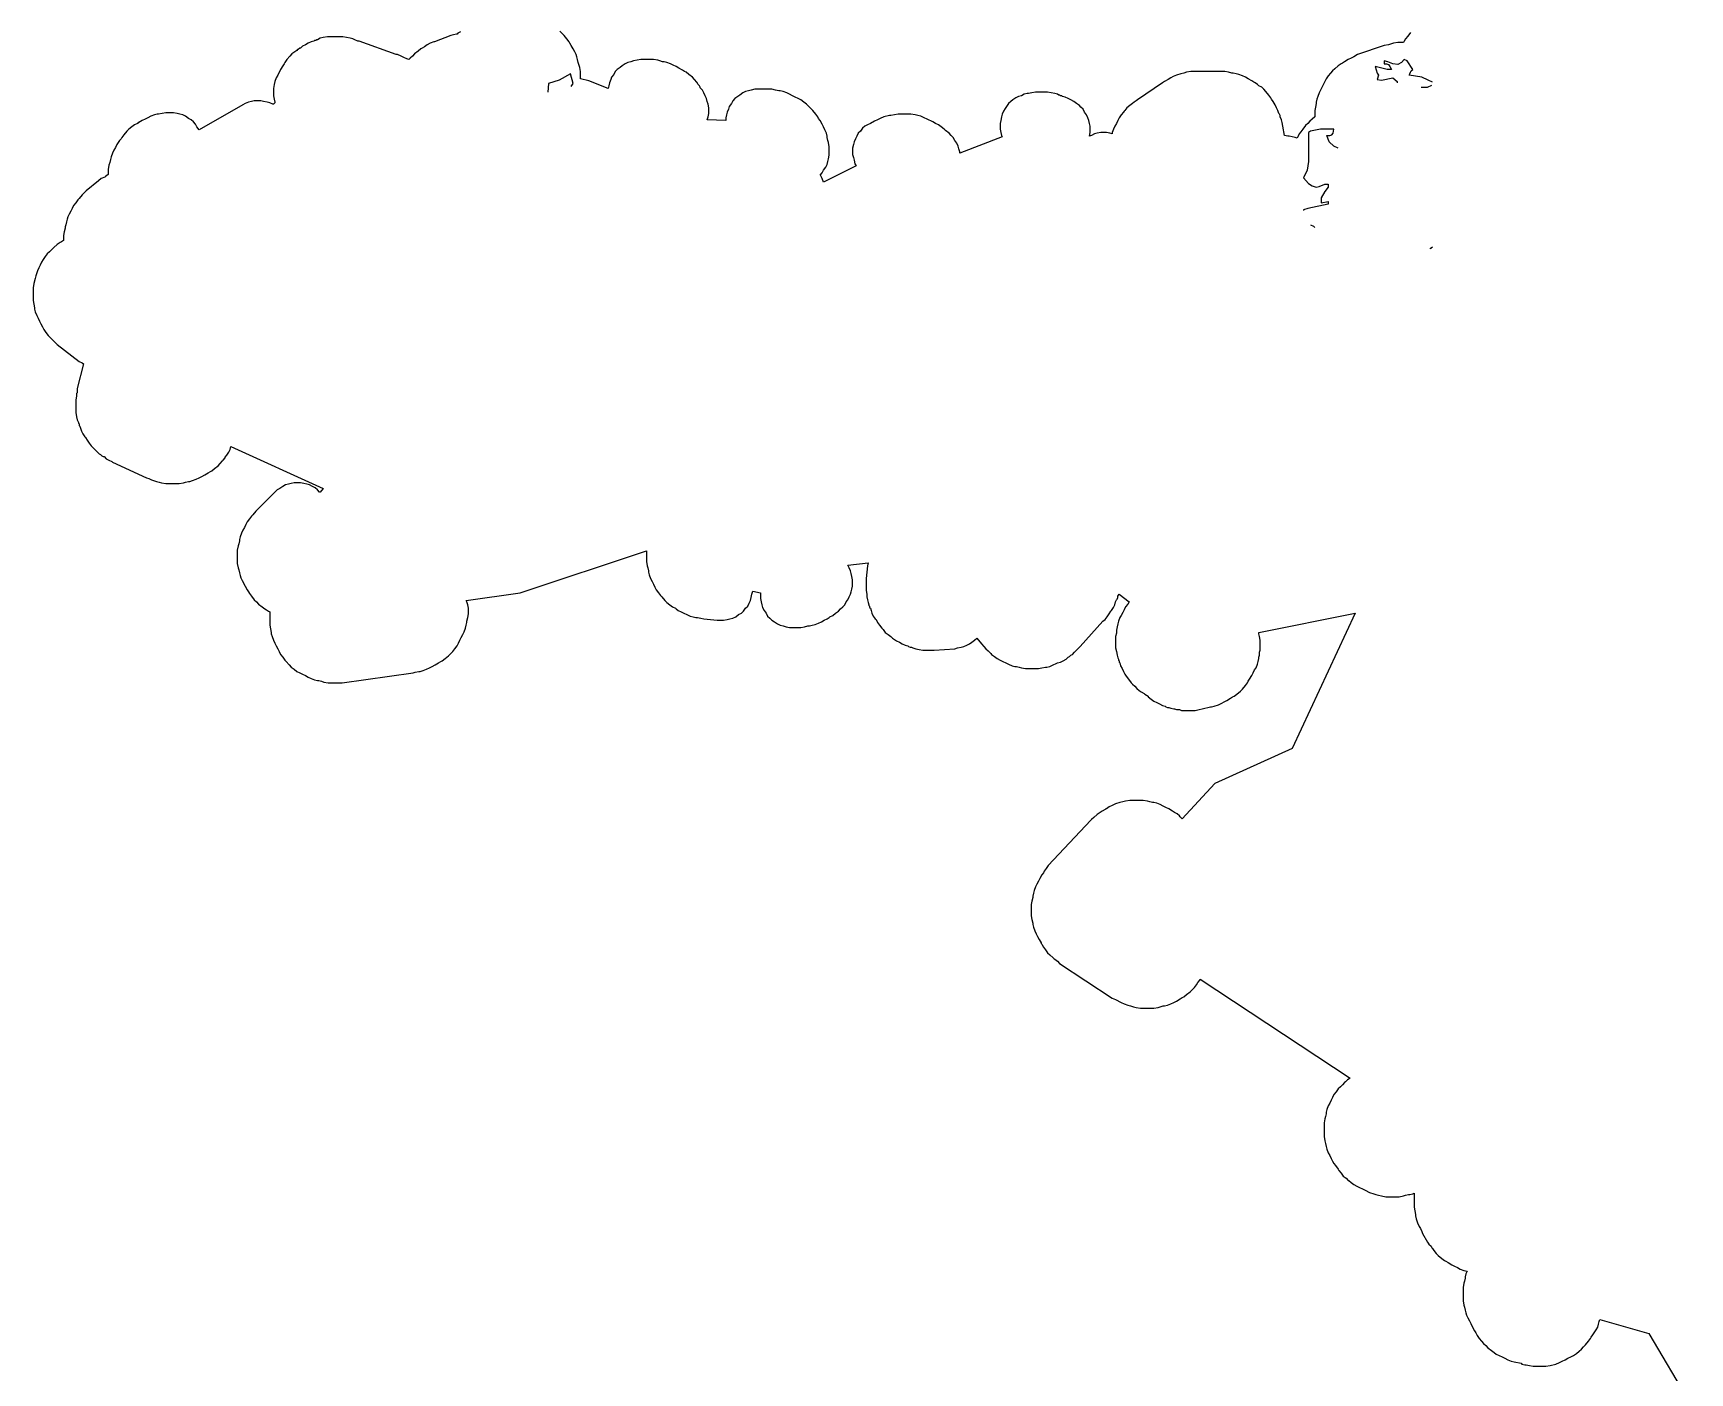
# Model space of a CAD drawing. Header units: metres. Extents: x 0 to 1325, y -1 to 773.
# Drawn here: x 373.42 to 396.79, y 91.9 to 110.8 of the extents above; entities that cross this region are included whole.
import ezdxf

# ---------------------------------------------------------------- set-up
doc = ezdxf.new("R2010")
doc.units = ezdxf.units.M

msp = doc.modelspace()

# ---------------------------------------------------------------- linework, layer by layer
at = {"layer": 'CUT'}
for points in [[(379.45, 110.818), (379.41, 110.798), (379.4, 110.788), (379.39, 110.788), (379.35, 110.778), (379.31, 110.768), (379.08, 110.678), (379.07, 110.678), (379.02, 110.658), (378.98, 110.638), (378.94, 110.608), (378.91, 110.588), (378.89, 110.578), (378.85, 110.548), (378.8, 110.508), (378.77, 110.478), (378.74, 110.448), (378.72, 110.428), (378.69, 110.438), (378.65, 110.458), (378.61, 110.478), (378.56, 110.498), (378.54, 110.498), (378.02, 110.688), (378, 110.688), (377.96, 110.708), (377.93, 110.718), (377.89, 110.728), (377.84, 110.738), (377.79, 110.748), (377.75, 110.748), (377.62, 110.748), (377.57, 110.748), (377.51, 110.738), (377.47, 110.728), (377.43, 110.708), (377.42, 110.708), (377.41, 110.698), (377.39, 110.698), (377.38, 110.688), (377.34, 110.678), (377.3, 110.658), (377.26, 110.638), (377.22, 110.618), (377.19, 110.588), (377.18, 110.588), (377.16, 110.568), (377.15, 110.568), (377.14, 110.558), (377.11, 110.538), (377.07, 110.508), (377.04, 110.478), (377, 110.428), (376.97, 110.388), (376.96, 110.368), (376.94, 110.338), (376.91, 110.288), (376.87, 110.208), (376.85, 110.168), (376.83, 110.118), (376.82, 110.078), (376.81, 110.018), (376.81, 109.968), (376.81, 109.958), (376.81, 109.918), (376.82, 109.868), (376.83, 109.828), (376.83, 109.818), (376.82, 109.808), (376.81, 109.798), (376.8, 109.798), (376.76, 109.818), (376.72, 109.828), (376.67, 109.838), (376.63, 109.848), (376.59, 109.848), (376.54, 109.848), (376.5, 109.838), (376.46, 109.828), (376.41, 109.808), (376.38, 109.788), (375.76, 109.438), (375.73, 109.478), (375.71, 109.518), (375.68, 109.548), (375.65, 109.578), (375.61, 109.598), (375.57, 109.628), (375.53, 109.648), (375.49, 109.658), (375.45, 109.668), (375.4, 109.678), (375.36, 109.678), (375.33, 109.678), (375.29, 109.678), (375.24, 109.668), (375.19, 109.658), (375.17, 109.658), (375.13, 109.648), (375.08, 109.628), (375.04, 109.608), (375, 109.588), (374.96, 109.568), (374.91, 109.538), (374.9, 109.538), (374.89, 109.528), (374.85, 109.508), (374.81, 109.478), (374.77, 109.448), (374.74, 109.418), (374.7, 109.368), (374.67, 109.328), (374.66, 109.308), (374.64, 109.288), (374.62, 109.258), (374.6, 109.228), (374.58, 109.188), (374.56, 109.148), (374.54, 109.108), (374.52, 109.058), (374.51, 109.018), (374.5, 108.978), (374.49, 108.938), (374.48, 108.878), (374.48, 108.828), (374.48, 108.808), (374.44, 108.778), (374.43, 108.768), (374.38, 108.748), (374.34, 108.718), (374.17, 108.578), (374.14, 108.548), (374.11, 108.518), (374.07, 108.468), (374.06, 108.458), (374.05, 108.448), (374.02, 108.408), (373.99, 108.368), (373.97, 108.328), (373.95, 108.288), (373.93, 108.248), (373.91, 108.208), (373.9, 108.178), (373.89, 108.138), (373.88, 108.098), (373.87, 108.068), (373.87, 108.048), (373.86, 107.998), (373.85, 107.948), (373.85, 107.908), (373.85, 107.878), (373.82, 107.858), (373.8, 107.848), (373.76, 107.818), (373.71, 107.778), (373.65, 107.718), (373.62, 107.688), (373.59, 107.648), (373.56, 107.608), (373.54, 107.568), (373.52, 107.528), (373.5, 107.488), (373.48, 107.448), (373.47, 107.418), (373.46, 107.378), (373.45, 107.338), (373.43, 107.268), (373.42, 107.208), (373.42, 107.158), (373.42, 107.068), (373.42, 107.028), (373.43, 106.978), (373.44, 106.928), (373.44, 106.908), (373.45, 106.868), (373.47, 106.818), (373.49, 106.778), (373.51, 106.738), (373.53, 106.698), (373.55, 106.658), (373.57, 106.618), (373.6, 106.578), (373.63, 106.538), (373.66, 106.508), (373.69, 106.478), (373.72, 106.448), (373.76, 106.408), (374.07, 106.168), (374.11, 106.148), (374.13, 106.138), (374.04, 105.788), (374.04, 105.748), (374.04, 105.728), (374.03, 105.718), (374.03, 105.678), (374.02, 105.628), (374.02, 105.588), (374.02, 105.498), (374.02, 105.448), (374.03, 105.388), (374.04, 105.348), (374.06, 105.308), (374.06, 105.298), (374.07, 105.288), (374.07, 105.268), (374.08, 105.258), (374.09, 105.228), (374.1, 105.188), (374.12, 105.148), (374.15, 105.108), (374.16, 105.098), (374.18, 105.058), (374.21, 105.018), (374.24, 104.978), (374.25, 104.968), (374.26, 104.958), (374.29, 104.928), (374.32, 104.898), (374.35, 104.868), (374.37, 104.858), (374.38, 104.848), (374.39, 104.838), (374.41, 104.828), (374.42, 104.828), (374.45, 104.798), (374.49, 104.778), (374.53, 104.758), (374.54, 104.748), (375.02, 104.528), (375.05, 104.518), (375.09, 104.498), (375.12, 104.488), (375.16, 104.478), (375.2, 104.468), (375.23, 104.458), (375.29, 104.448), (375.34, 104.448), (375.43, 104.448), (375.48, 104.448), (375.54, 104.458), (375.57, 104.468), (375.61, 104.478), (375.63, 104.478), (375.67, 104.488), (375.72, 104.508), (375.76, 104.528), (375.8, 104.548), (375.84, 104.568), (375.89, 104.598), (375.92, 104.618), (375.94, 104.628), (375.98, 104.658), (376.03, 104.698), (376.06, 104.728), (376.09, 104.768), (376.1, 104.778), (376.13, 104.808), (376.13, 104.818), (376.15, 104.848), (376.18, 104.888), (376.2, 104.928), (376.21, 104.968), (377.51, 104.378), (377.47, 104.328), (377.46, 104.328), (377.43, 104.358), (377.4, 104.388), (377.36, 104.408), (377.32, 104.428), (377.28, 104.438), (377.24, 104.448), (377.19, 104.458), (377.15, 104.458), (377.1, 104.458), (377.06, 104.448), (377.02, 104.438), (376.98, 104.428), (376.94, 104.408), (376.9, 104.378), (376.86, 104.358), (376.83, 104.328), (376.56, 104.058), (376.52, 104.008), (376.51, 103.998), (376.5, 103.988), (376.47, 103.948), (376.44, 103.908), (376.42, 103.868), (376.4, 103.828), (376.38, 103.788), (376.36, 103.748), (376.34, 103.698), (376.33, 103.658), (376.33, 103.638), (376.32, 103.598), (376.31, 103.568), (376.3, 103.508), (376.3, 103.458), (376.3, 103.368), (376.3, 103.318), (376.31, 103.258), (376.32, 103.228), (376.33, 103.188), (376.34, 103.148), (376.35, 103.118), (376.37, 103.078), (376.41, 102.998), (376.44, 102.948), (376.46, 102.918), (376.47, 102.898), (376.5, 102.858), (376.54, 102.808), (376.57, 102.778), (376.6, 102.748), (376.65, 102.708), (376.69, 102.678), (376.71, 102.668), (376.74, 102.648), (376.76, 102.638), (376.76, 102.628), (376.76, 102.578), (376.76, 102.488), (376.76, 102.448), (376.77, 102.398), (376.78, 102.348), (376.78, 102.328), (376.79, 102.288), (376.81, 102.238), (376.83, 102.198), (376.85, 102.158), (376.87, 102.118), (376.89, 102.078), (376.91, 102.038), (376.94, 101.998), (376.97, 101.958), (376.98, 101.948), (376.99, 101.938), (377.03, 101.888), (377.06, 101.858), (377.1, 101.828), (377.14, 101.798), (377.18, 101.778), (377.22, 101.758), (377.26, 101.738), (377.3, 101.718), (377.34, 101.698), (377.39, 101.678), (377.43, 101.668), (377.45, 101.668), (377.49, 101.658), (377.52, 101.648), (377.58, 101.638), (377.63, 101.638), (377.72, 101.638), (377.78, 101.638), (378.78, 101.778), (378.81, 101.788), (378.86, 101.798), (378.88, 101.798), (378.92, 101.808), (378.97, 101.828), (379.01, 101.848), (379.05, 101.868), (379.09, 101.888), (379.14, 101.918), (379.17, 101.938), (379.19, 101.948), (379.23, 101.978), (379.28, 102.018), (379.31, 102.048), (379.34, 102.078), (379.37, 102.118), (379.4, 102.158), (379.42, 102.198), (379.44, 102.238), (379.46, 102.278), (379.48, 102.318), (379.5, 102.358), (379.52, 102.408), (379.53, 102.448), (379.54, 102.488), (379.54, 102.508), (379.55, 102.558), (379.56, 102.608), (379.56, 102.648), (379.56, 102.688), (379.55, 102.738), (379.54, 102.778), (379.53, 102.798), (380.29, 102.908), (382.07, 103.498), (382.07, 103.488), (382.07, 103.398), (382.07, 103.348), (382.08, 103.288), (382.09, 103.258), (382.1, 103.218), (382.1, 103.198), (382.11, 103.158), (382.13, 103.108), (382.15, 103.068), (382.17, 103.028), (382.19, 102.988), (382.21, 102.948), (382.24, 102.908), (382.27, 102.868), (382.28, 102.858), (382.29, 102.848), (382.33, 102.798), (382.36, 102.768), (382.4, 102.738), (382.44, 102.708), (382.48, 102.688), (382.49, 102.678), (382.52, 102.658), (382.56, 102.638), (382.6, 102.618), (382.64, 102.598), (382.69, 102.578), (382.73, 102.568), (382.77, 102.558), (382.79, 102.558), (382.84, 102.548), (382.88, 102.538), (383.07, 102.518), (383.12, 102.518), (383.16, 102.518), (383.21, 102.528), (383.25, 102.538), (383.29, 102.548), (383.33, 102.568), (383.37, 102.598), (383.41, 102.618), (383.44, 102.648), (383.47, 102.688), (383.5, 102.718), (383.52, 102.758), (383.54, 102.798), (383.55, 102.838), (383.56, 102.888), (383.57, 102.928), (383.68, 102.908), (383.68, 102.868), (383.68, 102.828), (383.69, 102.778), (383.7, 102.738), (383.71, 102.698), (383.73, 102.658), (383.76, 102.618), (383.78, 102.578), (383.81, 102.548), (383.84, 102.518), (383.88, 102.498), (383.92, 102.468), (383.96, 102.448), (384, 102.438), (384.04, 102.428), (384.09, 102.418), (384.13, 102.418), (384.21, 102.418), (384.25, 102.418), (384.3, 102.428), (384.35, 102.438), (384.37, 102.438), (384.41, 102.448), (384.45, 102.458), (384.5, 102.478), (384.54, 102.498), (384.58, 102.518), (384.62, 102.538), (384.65, 102.558), (384.66, 102.568), (384.7, 102.588), (384.74, 102.618), (384.78, 102.648), (384.81, 102.678), (384.84, 102.708), (384.87, 102.738), (384.89, 102.778), (384.91, 102.808), (384.93, 102.848), (384.95, 102.888), (384.96, 102.918), (384.97, 102.958), (384.98, 102.998), (384.98, 103.048), (384.98, 103.088), (384.97, 103.138), (384.96, 103.178), (384.95, 103.218), (384.93, 103.258), (384.91, 103.298), (385.2, 103.328), (385.19, 103.288), (385.17, 103.108), (385.17, 103.058), (385.17, 102.978), (385.17, 102.938), (385.18, 102.888), (385.18, 102.848), (385.19, 102.808), (385.2, 102.768), (385.21, 102.738), (385.21, 102.728), (385.22, 102.718), (385.22, 102.698), (385.23, 102.688), (385.24, 102.658), (385.25, 102.618), (385.27, 102.578), (385.3, 102.538), (385.31, 102.528), (385.33, 102.488), (385.36, 102.448), (385.39, 102.408), (385.4, 102.398), (385.41, 102.388), (385.44, 102.348), (385.48, 102.318), (385.52, 102.288), (385.54, 102.268), (385.57, 102.248), (385.6, 102.228), (385.64, 102.208), (385.68, 102.188), (385.72, 102.168), (385.76, 102.158), (385.77, 102.148), (385.79, 102.138), (385.8, 102.138), (385.81, 102.138), (385.83, 102.128), (385.87, 102.118), (385.92, 102.108), (385.97, 102.098), (386.01, 102.098), (386.1, 102.098), (386.13, 102.098), (386.42, 102.118), (386.46, 102.128), (386.51, 102.138), (386.55, 102.148), (386.59, 102.168), (386.63, 102.188), (386.66, 102.208), (386.7, 102.238), (386.73, 102.268), (386.8, 102.188), (386.83, 102.148), (386.86, 102.118), (386.89, 102.088), (386.92, 102.058), (386.93, 102.048), (386.94, 102.038), (386.98, 102.008), (387.02, 101.978), (387.06, 101.958), (387.1, 101.938), (387.14, 101.918), (387.18, 101.898), (387.23, 101.878), (387.27, 101.868), (387.29, 101.868), (387.33, 101.858), (387.36, 101.848), (387.42, 101.838), (387.47, 101.838), (387.56, 101.838), (387.6, 101.838), (387.65, 101.848), (387.7, 101.858), (387.72, 101.858), (387.76, 101.868), (387.81, 101.888), (387.85, 101.908), (387.87, 101.918), (387.91, 101.928), (387.95, 101.948), (387.99, 101.968), (388.02, 101.998), (388.04, 102.008), (388.05, 102.018), (388.06, 102.028), (388.08, 102.038), (388.11, 102.068), (388.14, 102.098), (388.17, 102.128), (388.19, 102.148), (388.51, 102.508), (388.54, 102.528), (388.57, 102.568), (388.6, 102.608), (388.62, 102.648), (388.63, 102.658), (388.66, 102.698), (388.68, 102.738), (388.69, 102.778), (388.7, 102.808), (388.71, 102.818), (388.72, 102.838), (388.72, 102.848), (388.72, 102.858), (388.74, 102.888), (388.88, 102.778), (388.86, 102.748), (388.83, 102.708), (388.81, 102.668), (388.79, 102.628), (388.77, 102.588), (388.75, 102.558), (388.73, 102.508), (388.72, 102.468), (388.71, 102.428), (388.7, 102.378), (388.7, 102.338), (388.69, 102.288), (388.69, 102.248), (388.69, 102.168), (388.69, 102.128), (388.7, 102.078), (388.71, 102.028), (388.72, 101.988), (388.73, 101.968), (388.73, 101.958), (388.74, 101.948), (388.74, 101.928), (388.75, 101.918), (388.76, 101.878), (388.78, 101.838), (388.8, 101.798), (388.82, 101.758), (388.84, 101.728), (388.87, 101.688), (388.91, 101.638), (388.92, 101.628), (388.93, 101.618), (388.96, 101.588), (388.99, 101.558), (389.02, 101.528), (389.05, 101.508), (389.09, 101.488), (389.1, 101.478), (389.15, 101.448), (389.15, 101.438), (389.19, 101.408), (389.23, 101.378), (389.27, 101.358), (389.31, 101.338), (389.35, 101.318), (389.39, 101.308), (389.4, 101.298), (389.42, 101.288), (389.43, 101.288), (389.44, 101.288), (389.47, 101.278), (389.51, 101.268), (389.52, 101.268), (389.55, 101.258), (389.56, 101.258), (389.59, 101.258), (389.62, 101.248), (389.67, 101.248), (389.76, 101.248), (389.81, 101.248), (389.87, 101.258), (389.91, 101.268), (390.03, 101.298), (390.04, 101.298), (390.08, 101.308), (390.14, 101.328), (390.19, 101.348), (390.22, 101.368), (390.26, 101.388), (390.31, 101.418), (390.34, 101.438), (390.36, 101.448), (390.4, 101.478), (390.45, 101.518), (390.48, 101.548), (390.52, 101.598), (390.55, 101.638), (390.56, 101.658), (390.58, 101.688), (390.61, 101.738), (390.63, 101.778), (390.65, 101.818), (390.67, 101.848), (390.69, 101.898), (390.7, 101.938), (390.71, 101.978), (390.71, 101.998), (390.72, 102.028), (390.72, 102.038), (390.72, 102.068), (390.73, 102.098), (390.73, 102.148), (390.73, 102.198), (390.73, 102.238), (390.72, 102.288), (390.71, 102.328), (390.71, 102.348), (392.07, 102.618), (391.18, 100.708), (390.09, 100.218), (389.63, 99.718), (389.6, 99.748), (389.59, 99.758), (389.56, 99.788), (389.52, 99.808), (389.49, 99.828), (389.44, 99.858), (389.4, 99.878), (389.36, 99.898), (389.32, 99.918), (389.27, 99.938), (389.23, 99.948), (389.21, 99.948), (389.17, 99.958), (389.14, 99.968), (389.08, 99.978), (389.03, 99.978), (388.94, 99.978), (388.89, 99.978), (388.83, 99.968), (388.79, 99.958), (388.75, 99.948), (388.69, 99.928), (388.64, 99.908), (388.6, 99.888), (388.56, 99.858), (388.55, 99.858), (388.54, 99.848), (388.5, 99.828), (388.47, 99.808), (388.43, 99.778), (388.38, 99.738), (388.35, 99.708), (388.34, 99.698), (387.74, 99.058), (387.71, 99.018), (387.68, 98.978), (387.67, 98.958), (387.65, 98.928), (387.62, 98.878), (387.6, 98.838), (387.58, 98.798), (387.56, 98.758), (387.54, 98.708), (387.53, 98.668), (387.52, 98.628), (387.52, 98.608), (387.51, 98.558), (387.5, 98.508), (387.5, 98.468), (387.5, 98.388), (387.5, 98.348), (387.51, 98.298), (387.52, 98.248), (387.52, 98.228), (387.53, 98.188), (387.55, 98.138), (387.57, 98.098), (387.59, 98.058), (387.61, 98.018), (387.64, 97.968), (387.64, 97.958), (387.65, 97.948), (387.67, 97.908), (387.7, 97.868), (387.73, 97.828), (387.76, 97.798), (387.81, 97.758), (387.82, 97.748), (387.83, 97.738), (387.87, 97.708), (387.9, 97.678), (388.64, 97.188), (388.69, 97.168), (388.77, 97.128), (388.81, 97.108), (388.86, 97.088), (388.9, 97.078), (388.94, 97.068), (388.98, 97.058), (389.04, 97.048), (389.09, 97.048), (389.18, 97.048), (389.23, 97.048), (389.29, 97.058), (389.32, 97.068), (389.36, 97.078), (389.38, 97.078), (389.42, 97.088), (389.47, 97.108), (389.51, 97.128), (389.55, 97.148), (389.6, 97.178), (389.63, 97.198), (389.65, 97.208), (389.69, 97.238), (389.74, 97.278), (389.77, 97.308), (389.8, 97.338), (389.83, 97.378), (389.85, 97.408), (389.88, 97.448), (389.88, 97.458), (392, 96.058), (391.96, 96.038), (391.93, 96.008), (391.92, 95.998), (391.89, 95.968), (391.86, 95.938), (391.83, 95.908), (391.8, 95.868), (391.77, 95.828), (391.75, 95.788), (391.73, 95.748), (391.71, 95.708), (391.69, 95.668), (391.67, 95.618), (391.66, 95.578), (391.66, 95.558), (391.65, 95.518), (391.64, 95.488), (391.63, 95.428), (391.63, 95.378), (391.63, 95.288), (391.63, 95.238), (391.64, 95.178), (391.65, 95.138), (391.66, 95.098), (391.67, 95.058), (391.69, 95.008), (391.71, 94.968), (391.73, 94.928), (391.75, 94.888), (391.77, 94.858), (391.79, 94.828), (391.83, 94.778), (391.84, 94.758), (391.87, 94.718), (391.9, 94.678), (391.94, 94.648), (391.97, 94.618), (391.98, 94.618), (392.01, 94.588), (392.05, 94.558), (392.09, 94.538), (392.13, 94.518), (392.17, 94.498), (392.21, 94.478), (392.27, 94.448), (392.33, 94.428), (392.36, 94.418), (392.4, 94.408), (392.44, 94.398), (392.5, 94.388), (392.55, 94.388), (392.64, 94.388), (392.69, 94.388), (392.75, 94.398), (392.78, 94.408), (392.82, 94.418), (392.84, 94.418), (392.88, 94.428), (392.9, 94.438), (392.9, 94.418), (392.9, 94.368), (392.9, 94.278), (392.9, 94.238), (392.91, 94.188), (392.92, 94.138), (392.92, 94.118), (392.93, 94.078), (392.95, 94.018), (392.97, 93.968), (392.99, 93.938), (393.01, 93.898), (393.02, 93.868), (393.09, 93.748), (393.11, 93.718), (393.14, 93.688), (393.15, 93.668), (393.16, 93.658), (393.18, 93.628), (393.21, 93.588), (393.24, 93.558), (393.29, 93.518), (393.33, 93.488), (393.35, 93.478), (393.38, 93.458), (393.43, 93.428), (393.47, 93.408), (393.51, 93.388), (393.55, 93.368), (393.6, 93.348), (393.65, 93.338), (393.63, 93.298), (393.62, 93.258), (393.62, 93.238), (393.61, 93.198), (393.6, 93.168), (393.59, 93.108), (393.59, 93.058), (393.59, 92.968), (393.59, 92.918), (393.6, 92.858), (393.61, 92.828), (393.62, 92.788), (393.63, 92.748), (393.64, 92.718), (393.66, 92.678), (393.68, 92.638), (393.7, 92.598), (393.71, 92.578), (393.75, 92.498), (393.77, 92.468), (393.79, 92.428), (393.82, 92.388), (393.85, 92.348), (393.88, 92.318), (393.91, 92.288), (393.94, 92.258), (393.99, 92.218), (394.03, 92.188), (394.06, 92.168), (394.1, 92.148), (394.14, 92.128), (394.18, 92.108), (394.22, 92.088), (394.27, 92.068), (394.31, 92.058), (394.41, 92.038), (394.42, 92.028), (394.46, 92.018), (394.48, 92.018), (394.53, 92.008), (394.58, 91.998), (394.62, 91.998), (394.71, 91.998), (394.76, 91.998), (394.82, 92.008), (394.9, 92.028), (394.95, 92.048), (394.99, 92.068), (395.03, 92.088), (395.07, 92.108), (395.11, 92.128), (395.15, 92.148), (395.19, 92.178), (395.23, 92.208), (395.26, 92.238), (395.29, 92.268), (395.32, 92.298), (395.36, 92.348), (395.39, 92.388), (395.4, 92.408), (395.42, 92.438), (395.44, 92.468), (395.47, 92.508), (395.49, 92.548), (395.5, 92.588), (395.51, 92.628), (395.52, 92.658), (396.21, 92.458), (396.79, 91.478)], [(392.85, 110.808), (392.81, 110.758), (392.78, 110.718), (392.76, 110.688), (392.75, 110.668), (392.72, 110.668), (392.67, 110.668), (392.61, 110.658), (392.58, 110.648), (392.54, 110.638), (392.48, 110.628), (392.1, 110.498), (392.05, 110.468), (392.01, 110.448), (391.97, 110.428), (391.92, 110.398), (391.89, 110.378), (391.87, 110.368), (391.83, 110.338), (391.78, 110.298), (391.75, 110.268), (391.72, 110.238), (391.69, 110.198), (391.66, 110.158), (391.64, 110.118), (391.58, 109.998), (391.56, 109.958), (391.54, 109.908), (391.53, 109.868), (391.52, 109.828), (391.52, 109.808), (391.51, 109.758), (391.5, 109.708), (391.5, 109.668), (391.5, 109.618), (391.46, 109.588), (391.43, 109.558), (391.4, 109.528), (391.37, 109.498), (391.33, 109.448), (391.3, 109.408), (391.28, 109.378), (391.26, 109.338), (391.25, 109.318), (391.22, 109.328), (391.18, 109.338), (391.14, 109.348), (391.12, 109.348), (391.07, 109.358), (391.05, 109.488), (391.04, 109.538), (391.03, 109.578), (391.01, 109.618), (391.01, 109.628), (391.01, 109.638), (391, 109.658), (390.99, 109.668), (390.98, 109.708), (390.96, 109.748), (390.94, 109.788), (390.91, 109.838), (390.89, 109.868), (390.88, 109.888), (390.85, 109.928), (390.81, 109.978), (390.78, 110.008), (390.75, 110.038), (390.71, 110.058), (390.69, 110.078), (390.66, 110.098), (390.64, 110.108), (390.61, 110.128), (390.56, 110.158), (390.52, 110.178), (390.48, 110.198), (390.43, 110.218), (390.39, 110.228), (390.35, 110.238), (390.33, 110.238), (390.28, 110.248), (390.23, 110.258), (390.19, 110.258), (389.8, 110.258), (389.75, 110.258), (389.69, 110.248), (389.65, 110.238), (389.61, 110.228), (389.55, 110.208), (389.5, 110.188), (389.47, 110.168), (389.43, 110.148), (389.38, 110.118), (389.35, 110.098), (389, 109.858), (388.98, 109.848), (388.95, 109.828), (388.93, 109.808), (388.89, 109.778), (388.85, 109.748), (388.82, 109.708), (388.81, 109.698), (388.8, 109.688), (388.77, 109.648), (388.74, 109.608), (388.72, 109.568), (388.7, 109.528), (388.68, 109.488), (388.66, 109.448), (388.64, 109.398), (388.64, 109.378), (388.61, 109.388), (388.56, 109.398), (388.52, 109.398), (388.48, 109.398), (388.43, 109.388), (388.39, 109.378), (388.35, 109.358), (388.32, 109.348), (388.33, 109.398), (388.33, 109.438), (388.33, 109.488), (388.32, 109.528), (388.31, 109.568), (388.3, 109.608), (388.28, 109.648), (388.25, 109.688), (388.23, 109.728), (388.2, 109.758), (388.18, 109.778), (388.14, 109.808), (388.1, 109.838), (388.06, 109.858), (388.02, 109.878), (387.98, 109.898), (387.94, 109.908), (387.93, 109.918), (387.91, 109.918), (387.9, 109.928), (387.89, 109.928), (387.87, 109.938), (387.83, 109.948), (387.78, 109.958), (387.73, 109.968), (387.69, 109.968), (387.6, 109.968), (387.56, 109.968), (387.51, 109.958), (387.46, 109.948), (387.44, 109.948), (387.4, 109.938), (387.36, 109.918), (387.32, 109.908), (387.28, 109.888), (387.24, 109.858), (387.21, 109.838), (387.18, 109.808), (387.15, 109.768), (387.13, 109.738), (387.11, 109.698), (387.09, 109.658), (387.08, 109.618), (387.07, 109.568), (387.06, 109.528), (387.06, 109.488), (387.06, 109.448), (387.07, 109.398), (387.08, 109.358), (387.09, 109.338), (386.49, 109.108), (386.49, 109.128), (386.48, 109.168), (386.47, 109.208), (386.45, 109.248), (386.42, 109.288), (386.4, 109.328), (386.37, 109.358), (386.34, 109.388), (386.29, 109.428), (386.28, 109.438), (386.27, 109.448), (386.23, 109.478), (386.19, 109.508), (386.15, 109.528), (386.11, 109.548), (386.03, 109.588), (385.99, 109.608), (385.94, 109.628), (385.9, 109.638), (385.86, 109.648), (385.8, 109.658), (385.75, 109.658), (385.66, 109.658), (385.62, 109.658), (385.57, 109.648), (385.52, 109.638), (385.5, 109.638), (385.42, 109.618), (385.37, 109.598), (385.33, 109.578), (385.29, 109.558), (385.23, 109.528), (385.19, 109.508), (385.15, 109.488), (385.12, 109.458), (385.09, 109.418), (385.06, 109.388), (385.04, 109.348), (385.02, 109.308), (385, 109.268), (384.99, 109.228), (384.98, 109.178), (384.98, 109.138), (384.98, 109.088), (384.99, 109.048), (385, 109.008), (385.01, 108.958), (385.03, 108.928), (384.57, 108.698), (384.55, 108.748), (384.53, 108.788), (384.52, 108.798), (384.55, 108.828), (384.57, 108.868), (384.6, 108.908), (384.62, 108.948), (384.63, 108.988), (384.64, 109.028), (384.65, 109.078), (384.65, 109.118), (384.65, 109.148), (384.65, 109.198), (384.64, 109.258), (384.63, 109.288), (384.62, 109.328), (384.62, 109.348), (384.61, 109.388), (384.59, 109.438), (384.57, 109.478), (384.55, 109.518), (384.52, 109.568), (384.5, 109.598), (384.49, 109.618), (384.46, 109.658), (384.42, 109.708), (384.39, 109.738), (384.36, 109.768), (384.33, 109.798), (384.29, 109.828), (384.25, 109.858), (384.21, 109.878), (384.17, 109.898), (384.13, 109.918), (384.09, 109.938), (384.05, 109.958), (384, 109.978), (383.96, 109.988), (383.94, 109.988), (383.89, 109.998), (383.84, 110.008), (383.8, 110.008), (383.64, 110.008), (383.6, 110.008), (383.55, 109.998), (383.51, 109.988), (383.47, 109.978), (383.43, 109.958), (383.39, 109.928), (383.36, 109.908), (383.32, 109.878), (383.29, 109.848), (383.27, 109.808), (383.24, 109.768), (383.23, 109.728), (383.21, 109.688), (383.2, 109.648), (383.19, 109.608), (383.19, 109.568), (382.93, 109.578), (382.94, 109.618), (382.95, 109.668), (382.95, 109.708), (382.95, 109.748), (382.94, 109.798), (382.93, 109.838), (382.92, 109.878), (382.9, 109.918), (382.88, 109.958), (382.86, 109.998), (382.83, 110.028), (382.83, 110.038), (382.82, 110.058), (382.81, 110.068), (382.8, 110.078), (382.78, 110.108), (382.75, 110.148), (382.72, 110.178), (382.67, 110.218), (382.63, 110.248), (382.61, 110.258), (382.58, 110.278), (382.53, 110.308), (382.49, 110.328), (382.45, 110.348), (382.41, 110.368), (382.36, 110.388), (382.32, 110.398), (382.3, 110.398), (382.26, 110.408), (382.23, 110.418), (382.17, 110.428), (382.12, 110.428), (382.03, 110.428), (381.99, 110.428), (381.94, 110.418), (381.89, 110.408), (381.85, 110.398), (381.81, 110.388), (381.77, 110.368), (381.73, 110.338), (381.7, 110.318), (381.66, 110.288), (381.63, 110.258), (381.61, 110.218), (381.58, 110.178), (381.57, 110.148), (381.55, 110.098), (381.54, 110.058), (381.53, 110.018), (381.26, 110.128), (381.22, 110.138), (381.18, 110.148), (381.14, 110.158), (381.14, 110.208), (381.14, 110.258), (381.13, 110.318), (381.12, 110.358), (381.11, 110.388), (381.1, 110.428), (381.09, 110.468), (381.08, 110.498), (381.06, 110.538), (381.04, 110.578), (381.01, 110.628), (380.99, 110.658), (380.98, 110.678), (380.95, 110.718), (380.91, 110.768), (380.88, 110.798), (380.85, 110.828)]]:
    msp.add_lwpolyline(points, dxfattribs=at)
msp.add_lwpolyline([(393.13, 107.768), (393.16, 107.788), (393.13, 107.758), (393.13, 107.768)], close=True, dxfattribs=at)
at = {"layer": 'SCORE'}
for points in [[(392.85, 110.248), (392.86, 110.268), (392.88, 110.288), (392.8, 110.408), (392.76, 110.428), (392.72, 110.388), (392.67, 110.358), (392.6, 110.368), (392.53, 110.398), (392.48, 110.408), (392.48, 110.368), (392.51, 110.368), (392.54, 110.358), (392.56, 110.328), (392.58, 110.288), (392.52, 110.288), (392.35, 110.328), (392.38, 110.238), (392.4, 110.208), (392.38, 110.148), (392.44, 110.138), (392.6, 110.168), (392.66, 110.118), (392.66, 110.098)], [(380.84, 110.138), (380.69, 110.088), (380.68, 109.968)], [(381.01, 110.048), (381.04, 110.088), (381, 110.228), (380.84, 110.138)], [(393.16, 110.108), (393.1, 110.138), (393.01, 110.178), (392.83, 110.208), (392.84, 110.228), (392.85, 110.248)], [(393, 110.038), (393.09, 110.038), (393.15, 110.068)], [(391.83, 109.178), (391.77, 109.208), (391.7, 109.268), (391.67, 109.358), (391.71, 109.358), (391.74, 109.368), (391.76, 109.388), (391.77, 109.448), (391.58, 109.448), (391.44, 109.418), (391.41, 109.398), (391.41, 108.988), (391.39, 108.868), (391.34, 108.758), (391.41, 108.678), (391.46, 108.648), (391.52, 108.628), (391.56, 108.638), (391.64, 108.668), (391.69, 108.668), (391.69, 108.628), (391.64, 108.568), (391.59, 108.478), (391.59, 108.408), (391.69, 108.428), (391.69, 108.388), (391.4, 108.328), (391.34, 108.308), (391.34, 108.298)], [(391.44, 108.098), (391.48, 108.078), (391.5, 108.058)]]:
    msp.add_lwpolyline(points, dxfattribs=at)

doc.saveas('drawing.dxf')
